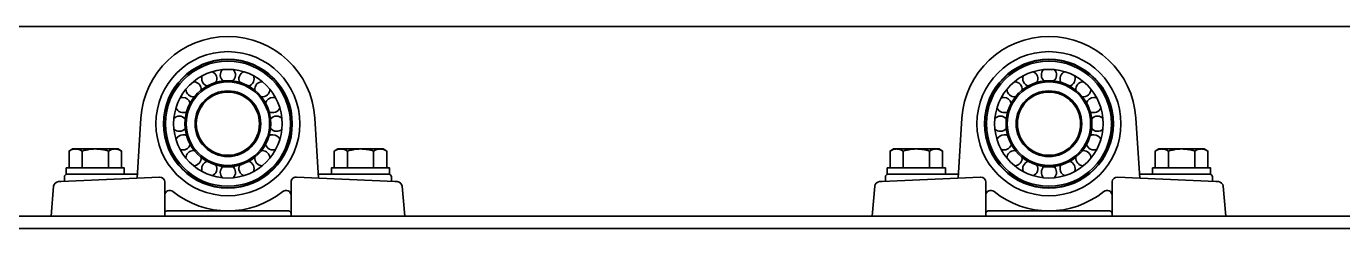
# Model space of a CAD drawing. Header units: millimetres. Extents: x -8400 to 8400, y -5940 to 5940.
# Drawn here: x -5214 to -4693, y 3336 to 3416 of the extents above; entities that cross this region are included whole.
import ezdxf

# ---------------------------------------------------------------- set-up
doc = ezdxf.new("R2010")
doc.units = ezdxf.units.MM
doc.layers.add('粗实线层', color=7, linetype='Continuous', lineweight=35)

msp = doc.modelspace()

# ---------------------------------------------------------------- linework, layer by layer
at = {"layer": '粗实线层', "linetype": 'Continuous', "lineweight": 35}
for points in [[(-5541.326, 3415.771), (-4671.333, 3415.771)], [(-5196.734, 3359.77), (-5196.734, 3366.467), (-5196.094, 3366.8), (-5195.449, 3367.054), (-5195.123, 3367.147), (-5194.796, 3367.215), (-5194.467, 3367.257), (-5194.136, 3367.271), (-5194.053, 3367.27), (-5193.971, 3367.267), (-5193.929, 3367.265), (-5193.888, 3367.263), (-5193.846, 3367.26), (-5193.805, 3367.257), (-5193.64, 3367.239), (-5193.475, 3367.215), (-5193.148, 3367.147), (-5192.822, 3367.054), (-5192.177, 3366.8), (-5191.538, 3366.467), (-5191.538, 3359.77)], [(-5191.538, 3366.467), (-5190.901, 3366.641), (-5190.258, 3366.8), (-5190.096, 3366.837), (-5189.934, 3366.872), (-5189.772, 3366.906), (-5189.61, 3366.938), (-5189.285, 3367), (-5188.96, 3367.055), (-5188.308, 3367.148), (-5187.655, 3367.216), (-5186.999, 3367.257), (-5186.342, 3367.271), (-5187.905, 3367.271), (-5189.42, 3367.271), (-5190.842, 3367.271), (-5192.127, 3367.271), (-5193.236, 3367.271), (-5194.136, 3367.271), (-5194.799, 3367.271), (-5195.205, 3367.271), (-5195.342, 3367.271), (-5196.734, 3366.467)], [(-5181.146, 3366.467), (-5181.778, 3366.641), (-5182.415, 3366.798), (-5183.057, 3366.935), (-5183.705, 3367.052), (-5184.031, 3367.102), (-5184.359, 3367.145), (-5184.524, 3367.165), (-5184.689, 3367.183), (-5184.771, 3367.192), (-5184.854, 3367.2), (-5184.937, 3367.208), (-5185.02, 3367.215), (-5185.682, 3367.257), (-5186.342, 3367.271), (-5184.779, 3367.271), (-5183.264, 3367.271), (-5181.842, 3367.271), (-5180.557, 3367.271), (-5179.448, 3367.271), (-5178.548, 3367.271), (-5178.465, 3367.27), (-5178.382, 3367.267), (-5178.341, 3367.265), (-5178.299, 3367.263), (-5178.258, 3367.26), (-5178.216, 3367.257), (-5178.051, 3367.239), (-5177.887, 3367.215), (-5177.559, 3367.147), (-5177.234, 3367.054), (-5176.588, 3366.8), (-5175.95, 3366.467), (-5175.95, 3359.77)], [(-5175.95, 3366.467), (-5177.342, 3367.271), (-5177.479, 3367.271), (-5177.885, 3367.271), (-5178.548, 3367.271), (-5178.879, 3367.257), (-5179.208, 3367.215), (-5179.535, 3367.147), (-5179.86, 3367.054), (-5180.506, 3366.8), (-5181.146, 3366.467), (-5181.146, 3359.77)], [(-5091.734, 3359.77), (-5091.734, 3366.467), (-5091.094, 3366.8), (-5090.449, 3367.054), (-5090.123, 3367.147), (-5089.796, 3367.215), (-5089.467, 3367.257), (-5089.136, 3367.271), (-5089.053, 3367.27), (-5088.971, 3367.267), (-5088.929, 3367.265), (-5088.888, 3367.263), (-5088.846, 3367.26), (-5088.805, 3367.257), (-5088.64, 3367.239), (-5088.475, 3367.215), (-5088.148, 3367.147), (-5087.822, 3367.054), (-5087.177, 3366.8), (-5086.538, 3366.467), (-5086.538, 3359.77)], [(-5070.95, 3359.77), (-5070.95, 3366.467), (-5071.589, 3366.8), (-5072.234, 3367.054), (-5072.559, 3367.147), (-5072.887, 3367.215), (-5073.051, 3367.239), (-5073.216, 3367.257), (-5073.258, 3367.26), (-5073.299, 3367.263), (-5073.341, 3367.265), (-5073.382, 3367.267), (-5073.465, 3367.27), (-5073.548, 3367.271), (-5074.448, 3367.271), (-5075.557, 3367.271), (-5076.842, 3367.271), (-5078.264, 3367.271), (-5079.779, 3367.271), (-5081.342, 3367.271), (-5082.905, 3367.271), (-5084.42, 3367.271), (-5085.842, 3367.271), (-5087.127, 3367.271), (-5088.236, 3367.271), (-5089.136, 3367.271), (-5089.799, 3367.271), (-5090.205, 3367.271), (-5090.342, 3367.271), (-5091.734, 3366.467)], [(-5086.538, 3366.467), (-5085.901, 3366.641), (-5085.258, 3366.8), (-5085.096, 3366.837), (-5084.934, 3366.872), (-5084.772, 3366.906), (-5084.61, 3366.938), (-5084.285, 3367), (-5083.96, 3367.055), (-5083.308, 3367.148), (-5082.655, 3367.216), (-5081.999, 3367.257), (-5081.342, 3367.271), (-5080.682, 3367.257), (-5080.02, 3367.215), (-5079.937, 3367.208), (-5079.854, 3367.2), (-5079.771, 3367.192), (-5079.689, 3367.183), (-5079.524, 3367.165), (-5079.359, 3367.145), (-5079.031, 3367.102), (-5078.705, 3367.052), (-5078.057, 3366.935), (-5077.415, 3366.798), (-5076.778, 3366.641), (-5076.146, 3366.467), (-5076.146, 3359.77)], [(-5076.146, 3366.467), (-5075.506, 3366.8), (-5074.86, 3367.054), (-5074.535, 3367.147), (-5074.208, 3367.215), (-5073.879, 3367.257), (-5073.548, 3367.271), (-5072.885, 3367.271), (-5072.479, 3367.271), (-5072.342, 3367.271), (-5070.95, 3366.467)], [(-4871.734, 3359.77), (-4871.734, 3366.467), (-4871.094, 3366.8), (-4870.449, 3367.054), (-4870.123, 3367.147), (-4869.796, 3367.215), (-4869.467, 3367.257), (-4869.136, 3367.271), (-4869.053, 3367.27), (-4868.971, 3367.267), (-4868.929, 3367.265), (-4868.888, 3367.263), (-4868.846, 3367.26), (-4868.805, 3367.257), (-4868.64, 3367.239), (-4868.475, 3367.215), (-4868.148, 3367.147), (-4867.822, 3367.054), (-4867.177, 3366.8), (-4866.538, 3366.467), (-4866.538, 3359.77)], [(-4850.95, 3366.467), (-4852.342, 3367.271), (-4852.479, 3367.271), (-4852.885, 3367.271), (-4853.548, 3367.271), (-4854.448, 3367.271), (-4855.557, 3367.271), (-4856.842, 3367.271), (-4858.264, 3367.271), (-4859.779, 3367.271), (-4861.342, 3367.271), (-4862.905, 3367.271), (-4864.42, 3367.271), (-4865.842, 3367.271), (-4867.127, 3367.271), (-4868.236, 3367.271), (-4869.136, 3367.271), (-4869.799, 3367.271), (-4870.205, 3367.271), (-4870.342, 3367.271), (-4871.734, 3366.467)], [(-4866.538, 3366.467), (-4865.901, 3366.641), (-4865.258, 3366.8), (-4865.096, 3366.837), (-4864.934, 3366.872), (-4864.772, 3366.906), (-4864.61, 3366.938), (-4864.285, 3367), (-4863.96, 3367.055), (-4863.308, 3367.148), (-4862.655, 3367.216), (-4861.999, 3367.257), (-4861.342, 3367.271), (-4860.682, 3367.257), (-4860.02, 3367.215), (-4859.937, 3367.208), (-4859.854, 3367.2), (-4859.771, 3367.192), (-4859.689, 3367.183), (-4859.524, 3367.165), (-4859.359, 3367.145), (-4859.031, 3367.102), (-4858.705, 3367.052), (-4858.057, 3366.935), (-4857.415, 3366.798), (-4856.778, 3366.641), (-4856.146, 3366.467), (-4856.146, 3359.77)], [(-4856.146, 3366.467), (-4855.506, 3366.8), (-4854.86, 3367.054), (-4854.535, 3367.147), (-4854.208, 3367.215), (-4853.879, 3367.257), (-4853.548, 3367.271), (-4853.465, 3367.27), (-4853.382, 3367.267), (-4853.341, 3367.265), (-4853.299, 3367.263), (-4853.258, 3367.26), (-4853.216, 3367.257), (-4853.051, 3367.239), (-4852.887, 3367.215), (-4852.559, 3367.147), (-4852.234, 3367.054), (-4851.588, 3366.8), (-4850.95, 3366.467), (-4850.95, 3359.77)], [(-4766.734, 3359.77), (-4766.734, 3366.467), (-4766.094, 3366.8), (-4765.449, 3367.054), (-4765.123, 3367.147), (-4764.796, 3367.215), (-4764.467, 3367.257), (-4764.136, 3367.271), (-4764.053, 3367.27), (-4763.971, 3367.267), (-4763.929, 3367.265), (-4763.888, 3367.263), (-4763.846, 3367.26), (-4763.805, 3367.257), (-4763.64, 3367.239), (-4763.475, 3367.215), (-4763.148, 3367.147), (-4762.822, 3367.054), (-4762.177, 3366.8), (-4761.538, 3366.467), (-4761.538, 3359.77)], [(-4745.95, 3359.77), (-4745.95, 3366.467), (-4746.588, 3366.8), (-4747.234, 3367.054), (-4747.559, 3367.147), (-4747.887, 3367.215), (-4748.051, 3367.239), (-4748.216, 3367.257), (-4748.258, 3367.26), (-4748.299, 3367.263), (-4748.341, 3367.265), (-4748.382, 3367.267), (-4748.465, 3367.27), (-4748.548, 3367.271), (-4749.448, 3367.271), (-4750.557, 3367.271), (-4751.842, 3367.271), (-4753.264, 3367.271), (-4754.779, 3367.271), (-4756.342, 3367.271), (-4757.905, 3367.271), (-4759.42, 3367.271), (-4760.842, 3367.271), (-4762.127, 3367.271), (-4763.236, 3367.271), (-4764.136, 3367.271), (-4764.799, 3367.271), (-4765.205, 3367.271), (-4765.342, 3367.271), (-4766.734, 3366.467)], [(-4761.538, 3366.467), (-4760.901, 3366.641), (-4760.258, 3366.8), (-4760.096, 3366.837), (-4759.934, 3366.872), (-4759.772, 3366.906), (-4759.61, 3366.938), (-4759.285, 3367), (-4758.96, 3367.055), (-4758.308, 3367.148), (-4757.655, 3367.216), (-4756.999, 3367.257), (-4756.342, 3367.271), (-4755.682, 3367.257), (-4755.02, 3367.215), (-4754.937, 3367.208), (-4754.854, 3367.2), (-4754.771, 3367.192), (-4754.689, 3367.183), (-4754.524, 3367.165), (-4754.359, 3367.145), (-4754.031, 3367.102), (-4753.705, 3367.052), (-4753.057, 3366.935), (-4752.415, 3366.798), (-4751.778, 3366.641), (-4751.146, 3366.467), (-4751.146, 3359.77)], [(-4751.146, 3366.467), (-4750.506, 3366.8), (-4749.86, 3367.054), (-4749.535, 3367.147), (-4749.208, 3367.215), (-4748.879, 3367.257), (-4748.548, 3367.271), (-4747.885, 3367.271), (-4747.479, 3367.271), (-4747.342, 3367.271), (-4745.95, 3366.467)], [(-5174.842, 3357.271), (-5174.842, 3359.77), (-5174.949, 3359.77), (-5175.268, 3359.77), (-5175.794, 3359.77), (-5176.516, 3359.77), (-5177.421, 3359.77), (-5178.493, 3359.77), (-5179.71, 3359.77), (-5181.051, 3359.77), (-5182.491, 3359.77), (-5184.002, 3359.77), (-5185.557, 3359.77), (-5187.127, 3359.77), (-5188.682, 3359.77), (-5190.193, 3359.77), (-5191.633, 3359.77), (-5192.974, 3359.77), (-5194.191, 3359.77), (-5195.263, 3359.77), (-5196.168, 3359.77), (-5196.89, 3359.77), (-5197.416, 3359.77), (-5197.735, 3359.77), (-5197.842, 3359.77), (-5197.842, 3357.271), (-5197.731, 3357.271), (-5197.4, 3357.271), (-5196.856, 3357.271), (-5196.109, 3357.271), (-5195.174, 3357.271), (-5194.069, 3357.271), (-5192.814, 3357.271), (-5191.434, 3357.271), (-5189.956, 3357.271), (-5188.409, 3357.271), (-5186.821, 3357.271), (-5185.225, 3357.271), (-5183.649, 3357.271), (-5182.126, 3357.271), (-5180.684, 3357.271), (-5179.352, 3357.271), (-5178.154, 3357.271)], [(-5169.661, 3357.271), (-5188.995, 3357.271)], [(-5169.661, 3357.271), (-5178.154, 3357.271)], [(-5136.842, 3360.538), (-5136.842, 3360.536)], [(-5136.681, 3360.509), (-5136.442, 3360.27), (-5136.337, 3360.27), (-5136.029, 3360.27), (-5135.545, 3360.27), (-5134.922, 3360.27), (-5134.212, 3360.27), (-5133.472, 3360.27), (-5132.762, 3360.27), (-5132.139, 3360.27), (-5131.655, 3360.27), (-5131.347, 3360.27), (-5131.242, 3360.27), (-5131.003, 3360.509)], [(-5130.842, 3360.536), (-5130.842, 3360.537), (-5130.842, 3360.538)], [(-5098.023, 3357.271), (-5089.53, 3357.271)], [(-5078.688, 3357.271), (-5098.023, 3357.271)], [(-5089.53, 3357.271), (-5088.332, 3357.271), (-5087, 3357.271), (-5085.558, 3357.271), (-5084.035, 3357.271), (-5082.459, 3357.271), (-5080.863, 3357.271), (-5079.275, 3357.271), (-5077.728, 3357.271), (-5076.25, 3357.271), (-5074.87, 3357.271), (-5073.615, 3357.271), (-5072.51, 3357.271), (-5071.574, 3357.271), (-5070.828, 3357.271), (-5070.284, 3357.271), (-5069.953, 3357.271), (-5069.842, 3357.271), (-5069.842, 3359.77), (-5069.949, 3359.77), (-5070.268, 3359.77), (-5070.794, 3359.77), (-5071.516, 3359.77), (-5072.421, 3359.77), (-5073.493, 3359.77), (-5074.71, 3359.77), (-5076.051, 3359.77), (-5077.491, 3359.77), (-5079.002, 3359.77), (-5080.557, 3359.77), (-5082.127, 3359.77), (-5083.682, 3359.77), (-5085.193, 3359.77), (-5086.633, 3359.77), (-5087.974, 3359.77), (-5089.191, 3359.77), (-5090.263, 3359.77), (-5091.168, 3359.77), (-5091.89, 3359.77), (-5092.415, 3359.77), (-5092.735, 3359.77), (-5092.842, 3359.77), (-5092.842, 3357.271)], [(-4844.661, 3357.271), (-4853.154, 3357.271), (-4854.352, 3357.271), (-4855.684, 3357.271), (-4857.126, 3357.271), (-4858.649, 3357.271), (-4860.225, 3357.271), (-4861.821, 3357.271), (-4863.409, 3357.271), (-4864.956, 3357.271), (-4866.434, 3357.271), (-4867.814, 3357.271), (-4869.069, 3357.271), (-4870.174, 3357.271), (-4871.11, 3357.271), (-4871.856, 3357.271), (-4872.4, 3357.271), (-4872.731, 3357.271), (-4872.842, 3357.271), (-4872.842, 3359.77), (-4872.735, 3359.77), (-4872.415, 3359.77), (-4871.89, 3359.77), (-4871.168, 3359.77), (-4870.263, 3359.77), (-4869.191, 3359.77), (-4867.974, 3359.77), (-4866.633, 3359.77), (-4865.193, 3359.77), (-4863.682, 3359.77), (-4862.127, 3359.77), (-4860.557, 3359.77), (-4859.002, 3359.77), (-4857.491, 3359.77), (-4856.051, 3359.77), (-4854.71, 3359.77), (-4853.493, 3359.77), (-4852.421, 3359.77), (-4851.516, 3359.77), (-4850.794, 3359.77), (-4850.268, 3359.77), (-4849.949, 3359.77), (-4849.842, 3359.77), (-4849.842, 3357.271)], [(-4844.661, 3357.271), (-4863.995, 3357.271)], [(-4811.842, 3360.538), (-4811.842, 3360.536)], [(-4811.681, 3360.509), (-4811.442, 3360.27), (-4811.337, 3360.27), (-4811.029, 3360.27), (-4810.545, 3360.27), (-4809.922, 3360.27), (-4809.212, 3360.27), (-4808.472, 3360.27), (-4807.762, 3360.27), (-4807.139, 3360.27), (-4806.655, 3360.27), (-4806.347, 3360.27), (-4806.242, 3360.27), (-4806.003, 3360.509)], [(-4805.842, 3360.536), (-4805.842, 3360.537), (-4805.842, 3360.538)], [(-4773.023, 3357.271), (-4764.53, 3357.271)], [(-4764.53, 3357.271), (-4763.332, 3357.271), (-4762, 3357.271), (-4760.558, 3357.271), (-4759.035, 3357.271), (-4757.459, 3357.271), (-4755.863, 3357.271), (-4754.275, 3357.271), (-4752.728, 3357.271), (-4751.25, 3357.271), (-4749.87, 3357.271), (-4748.615, 3357.271), (-4747.51, 3357.271), (-4746.574, 3357.271), (-4745.827, 3357.271), (-4745.284, 3357.271), (-4744.953, 3357.271), (-4744.842, 3357.271), (-4744.842, 3359.77), (-4744.949, 3359.77), (-4745.268, 3359.77), (-4745.794, 3359.77), (-4746.516, 3359.77), (-4747.421, 3359.77), (-4748.493, 3359.77), (-4749.71, 3359.77), (-4751.051, 3359.77), (-4752.491, 3359.77), (-4754.002, 3359.77), (-4755.557, 3359.77), (-4757.127, 3359.77), (-4758.682, 3359.77), (-4760.193, 3359.77), (-4761.633, 3359.77), (-4762.974, 3359.77), (-4764.191, 3359.77), (-4765.263, 3359.77), (-4766.168, 3359.77), (-4766.89, 3359.77), (-4767.416, 3359.77), (-4767.735, 3359.77), (-4767.842, 3359.77), (-4767.842, 3357.271)], [(-5108.842, 3354.17), (-5108.842, 3340.77)], [(-5063.842, 3340.77), (-5064.872, 3352.544)], [(-4877.812, 3352.544), (-4878.842, 3340.77)], [(-4833.842, 3340.77), (-4833.842, 3354.17)], [(-4738.842, 3340.77), (-4739.872, 3352.544)], [(-1771.342, 3338.337), (-1771.342, 3340.77), (-5571.342, 3340.77), (-5571.342, 3338.337)], [(-5571.342, 3335.771), (-1771.342, 3335.771)]]:
    msp.add_lwpolyline(points, dxfattribs=at)
for points in [[(-5169.755, 3355.77), (-5168.275, 3379.426, -0.9393638), (-5099.409, 3379.425), (-5097.929, 3355.77)], [(-5097.929, 3355.77), (-5099.409, 3379.426, 0.9393638), (-5168.275, 3379.425), (-5169.755, 3355.77)], [(-4844.755, 3355.77), (-4843.275, 3379.426, -0.9393635), (-4774.409, 3379.425), (-4772.929, 3355.77)], [(-4772.929, 3355.77), (-4774.409, 3379.425, 0.9393635), (-4843.275, 3379.426)], [(-5148.741, 3385.457, 0.3352647), (-5151.627, 3387.637, 0.1016656), (-5152.809, 3387.394)], [(-5114.875, 3387.394, 0.1016788), (-5116.057, 3387.637, 0.3352514), (-5118.943, 3385.457)], [(-4823.741, 3385.457, 0.3352779), (-4826.627, 3387.637, 0.1016743), (-4827.809, 3387.394)], [(-4789.874, 3387.394, 0.1016656), (-4791.057, 3387.637, 0.3352779), (-4793.943, 3385.457)], [(-5150.74, 3379.132, 0.2291871), (-5153.092, 3380.27, 0.2021873), (-5155.24, 3379.365)], [(-5112.444, 3379.365, 0.2021873), (-5114.592, 3380.27, 0.2291871), (-5116.944, 3379.132)], [(-4825.74, 3379.132, 0.2291788), (-4828.092, 3380.27, 0.2021825), (-4830.24, 3379.365)], [(-4787.444, 3379.365, 0.2021958), (-4789.592, 3380.27, 0.2292004), (-4791.944, 3379.132)], [(-5150.166, 3372.524, 0.127855), (-5151.627, 3372.904, 0.3067853), (-5154.413, 3371.017)], [(-5113.272, 3371.017, 0.3067853), (-5116.057, 3372.904, 0.127855), (-5117.518, 3372.524)], [(-4825.166, 3372.524, 0.1278596), (-4826.627, 3372.904, 0.30678), (-4829.412, 3371.017)], [(-4788.271, 3371.017, 0.3067853), (-4791.057, 3372.904, 0.1278682), (-4792.518, 3372.524)], [(-5147.107, 3366.639, 0.0290835), (-5147.454, 3366.659, 0.4142046), (-5150.454, 3363.659)], [(-5117.23, 3363.621, 0.4142204), (-5120.23, 3366.659, 0.0290835), (-5120.577, 3366.639)], [(-4822.107, 3366.639, 0.0290614), (-4822.454, 3366.659, 0.4142119), (-4825.454, 3363.659)], [(-4792.23, 3363.621, 0.4142204), (-4795.23, 3366.659, 0.0290614), (-4795.577, 3366.639)], [(-5203.842, 3340.77), (-5202.812, 3352.544, -0.3759908), (-5200.909, 3354.368), (-5200.774, 3354.374), (-5200.405, 3354.391), (-5199.902, 3354.414), (-5160.932, 3356.167, -0.0106027), (-5160.842, 3356.17, -0.4142016), (-5158.842, 3354.17), (-5158.842, 3340.77)], [(-5197.57, 3357.27, 0.4142105), (-5198.57, 3356.27), (-5198.57, 3354.473)], [(-5108.842, 3340.77), (-5108.842, 3354.17, -0.4276233), (-5106.752, 3356.167), (-5067.782, 3354.414), (-5067.278, 3354.391), (-5066.91, 3354.374), (-5066.775, 3354.368, -0.3759908), (-5064.872, 3352.544), (-5063.842, 3340.77)], [(-5069.114, 3354.473), (-5069.114, 3356.27, 0.4142105), (-5070.114, 3357.27)], [(-4878.842, 3340.77), (-4877.812, 3352.544, -0.3760325), (-4875.909, 3354.368), (-4875.774, 3354.374), (-4875.406, 3354.391), (-4874.902, 3354.414), (-4835.932, 3356.167, -0.0105633), (-4835.842, 3356.17, -0.4142105), (-4833.842, 3354.17), (-4833.842, 3340.77)], [(-4872.57, 3357.27, 0.4142105), (-4873.57, 3356.27), (-4873.57, 3354.473)], [(-4810.826, 3360.271, 0.4142259), (-4811.092, 3356.036, 0.0184209), (-4810.936, 3355.873)], [(-4783.842, 3340.77), (-4783.842, 3354.17, -0.0106027), (-4783.84, 3354.26, -0.4141896), (-4781.752, 3356.167), (-4742.782, 3354.414), (-4742.278, 3354.391), (-4741.91, 3354.374), (-4741.775, 3354.368, -0.3759908), (-4739.872, 3352.544), (-4738.842, 3340.77)], [(-4744.114, 3354.473), (-4744.114, 3356.27, 0.4142502), (-4745.114, 3357.27)], [(-5108.842, 3348.929, 0.631336), (-5112.102, 3350.482, -0.3547133), (-5155.582, 3350.482, 0.6313055), (-5158.842, 3348.929)], [(-5108.842, 3348.929, 0.631336), (-5112.102, 3350.482, -0.3547133), (-5155.582, 3350.482, 0.6313055), (-5158.842, 3348.929)], [(-4783.842, 3348.929, 0.6313653), (-4787.102, 3350.482, -0.3547124), (-4830.582, 3350.482, 0.6313435), (-4833.842, 3348.929)], [(-4783.842, 3348.929, 0.6313653), (-4787.102, 3350.482, -0.3547124), (-4830.582, 3350.482, 0.6313435), (-4833.842, 3348.929)], [(-5108.842, 3341.771, 0.4142105), (-5109.842, 3342.771), (-5133.842, 3342.771), (-5157.842, 3342.771, 0.4142105), (-5158.842, 3341.771)], [(-4783.842, 3341.771, 0.4142105), (-4784.842, 3342.771), (-4808.842, 3342.771), (-4832.842, 3342.771, 0.4141708), (-4833.842, 3341.771)]]:
    msp.add_lwpolyline(points, format="xyb", dxfattribs=at)
for centre, radius in [((-5133.842, 3377.27), 28.5), ((-5133.842, 3377.27), 25.5), ((-5133.842, 3377.27), 25.34), ((-4808.842, 3377.27), 28.5), ((-4808.842, 3377.27), 25.5), ((-4808.842, 3377.27), 25.341), ((-5133.842, 3377.27), 24.739), ((-5133.842, 3377.27), 21.5), ((-4808.842, 3377.27), 24.739), ((-4808.842, 3377.27), 21.5), ((-5133.842, 3377.27), 17), ((-5133.842, 3377.27), 16.5), ((-4808.842, 3377.27), 17), ((-4808.842, 3377.27), 16.5), ((-5133.842, 3377.27), 13), ((-5133.842, 3377.27), 12.5), ((-4808.842, 3377.27), 13), ((-4808.842, 3377.27), 12.5)]:
    msp.add_circle(centre, radius, dxfattribs=at)
for centre, radius, start, end in [((-5141.209, 3395.055), 3, 330.86308, 68.21825), ((-5133.842, 3396.52), 3, 134.28597, 231.63046), ((-5133.842, 3396.52), 3, 308.36099, 45.69861), ((-5126.475, 3395.055), 3, 111.78642, 209.12989), ((-4816.208, 3395.055), 3, 330.86143, 68.21396), ((-4808.842, 3396.52), 3, 134.28739, 231.62065), ((-4808.842, 3396.52), 3, 308.36229, 45.70512), ((-4801.475, 3395.055), 3, 111.78474, 209.12989), ((-5147.448, 3389.436), 4.446, 90.07912, 90.56465), ((-5147.454, 3390.882), 3, 353.35969, 90.01249), ((-5141.209, 3395.055), 3, 156.78466, 254.16144), ((-5126.475, 3395.055), 3, 285.8631, 23.21826), ((-5120.23, 3390.882), 3, 90.00016, 186.64754), ((-5120.236, 3389.436), 4.446, 89.43535, 89.92088), ((-4822.447, 3389.385), 4.496, 90.08183, 90.56193), ((-4822.454, 3390.882), 3, 353.36256, 90.01097), ((-4816.209, 3395.055), 3, 156.78636, 254.16575), ((-4801.475, 3395.055), 3, 285.86075, 23.21826), ((-4795.23, 3390.882), 3, 89.99987, 186.62143), ((-4795.236, 3389.411), 4.471, 89.43671, 89.91952), ((-5147.454, 3390.882), 3, 179.28432, 276.63687), ((-5120.23, 3390.882), 3, 263.36686, 0.72013), ((-4822.454, 3390.882), 3, 179.28736, 276.63869), ((-4795.23, 3390.882), 3, 263.36686, 0.72013), ((-5151.627, 3384.637), 3, 201.78474, 299.14265), ((-5116.057, 3384.637), 3, 240.86645, 338.21453), ((-4826.627, 3384.637), 3, 201.78474, 299.15035), ((-4791.057, 3384.637), 3, 240.86645, 338.19985), ((-5153.092, 3377.27), 3, 224.28597, 321.64336), ((-5114.592, 3377.27), 3, 218.36844, 315.71019), ((-4828.092, 3377.27), 3, 224.28597, 321.6258), ((-4789.592, 3377.271), 3, 218.36982, 315.7215), ((-5151.627, 3369.904), 3, 246.78534, 344.14142), ((-5120.236, 3362.213), 4.446, 89.43535, 89.92088), ((-5116.057, 3369.904), 3, 195.86947, 293.23056), ((-4826.627, 3369.904), 3, 246.78507, 344.11914), ((-4795.236, 3362.188), 4.471, 89.43671, 89.91952), ((-4791.057, 3369.904), 3, 195.87036, 293.23056), ((-5148.205, 3363.659), 2.248, 180.00002, 180.96291), ((-5147.454, 3363.659), 3, 270.0006, 6.61362), ((-5141.209, 3359.486), 3, 105.86711, 203.20414), ((-5141.209, 3359.486), 3, 291.77982, 29.11974), ((-5126.475, 3359.486), 3, 150.86821, 248.22411), ((-5126.475, 3359.486), 3, 336.78044, 74.12124), ((-5120.23, 3363.659), 3, 173.36953, 269.98483), ((-4820.957, 3363.665), 4.496, 180.08025, 180.56171), ((-4822.454, 3363.659), 3, 269.99901, 6.63101), ((-4816.209, 3359.486), 3, 105.86871, 203.20414), ((-4816.209, 3359.486), 3, 291.7815, 29.15487), ((-4801.475, 3359.486), 3, 150.86645, 248.23427), ((-4801.475, 3359.486), 3, 336.78044, 74.12482), ((-4795.23, 3363.659), 3, 173.36953, 269.98483), ((-5133.842, 3358.021), 3, 131.41225, 225.69472), ((-5133.842, 3358.021), 3, 314.28026, 48.5658), ((-4808.842, 3358.021), 3, 314.28168, 48.59358)]:
    msp.add_arc(centre, radius, start, end, dxfattribs=at)

doc.saveas('drawing.dxf')
